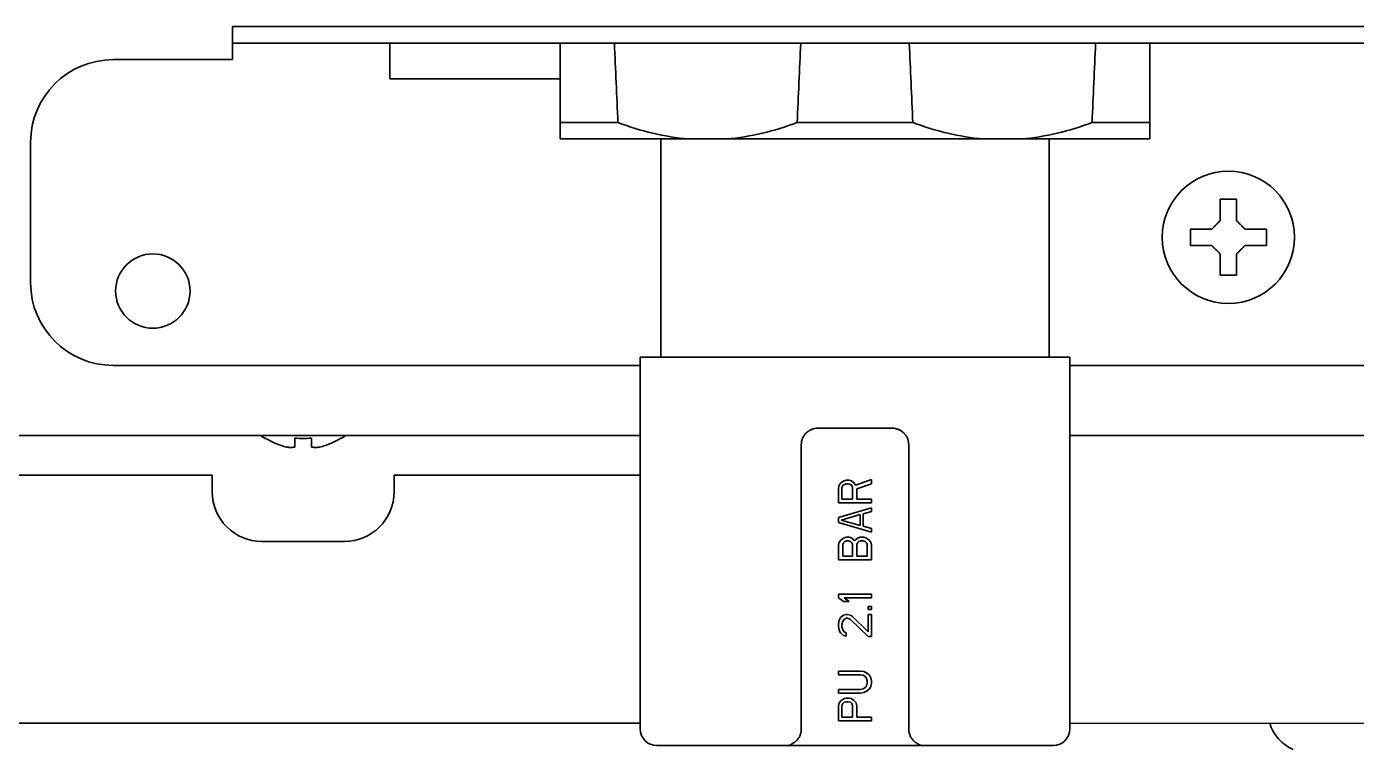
# Model space of a CAD drawing. Extents: x 6327 to 10269, y -393 to 3036.
# Drawn here: x 8597.3 to 8677.8, y 2243.9 to 2287.7 of the extents above; entities that cross this region are included whole.
import ezdxf

# ---------------------------------------------------------------- set-up
doc = ezdxf.new("R2010")
doc.units = 0
doc.header["$LTSCALE"] = 5
doc.layers.add('1', color=7, linetype='CONTINUOUS', true_color=0xffffff)

msp = doc.modelspace()

# ---------------------------------------------------------------- linework, layer by layer
at = {"layer": '1', "color": 7, "linetype": 'Continuous', "lineweight": 35}
for p, q in [((8609.804, 2287.676), (8641.804, 2287.676)), ((8609.804, 2287.676), (8609.804, 2286.676)), ((8641.804, 2287.676), (8660.726, 2287.676)), ((8660.726, 2287.676), (8681.802, 2287.676)), ((8609.804, 2286.676), (8609.804, 2285.676)), ((8641.804, 2286.676), (8609.804, 2286.676)), ((8619.313, 2286.676), (8619.313, 2285.676)), ((8629.623, 2286.676), (8629.623, 2281.876)), ((8641.804, 2286.676), (8660.726, 2286.676)), ((8681.802, 2286.676), (8660.726, 2286.676)), ((8665.323, 2281.876), (8665.323, 2286.676)), ((8602.573, 2285.676), (8609.804, 2285.676)), ((8619.313, 2285.676), (8619.313, 2284.517)), ((8619.313, 2284.517), (8629.623, 2284.517)), ((8629.623, 2281.876), (8633.122, 2281.876)), ((8643.973, 2281.876), (8650.972, 2281.876)), ((8661.823, 2281.876), (8665.323, 2281.876)), ((8597.573, 2280.676), (8597.573, 2272.176)), ((8637.39, 2280.876), (8629.623, 2280.876)), ((8635.723, 2280.876), (8635.723, 2267.676)), ((8639.706, 2280.876), (8637.39, 2280.876)), ((8655.24, 2280.876), (8639.706, 2280.876)), ((8657.556, 2280.876), (8655.24, 2280.876)), ((8665.323, 2280.876), (8657.556, 2280.876)), ((8659.223, 2267.676), (8659.223, 2280.876)), ((8669.573, 2277.226), (8670.073, 2277.226)), ((8670.073, 2277.226), (8670.573, 2277.226)), ((8670.073, 2272.626), (8669.573, 2272.626)), ((8670.573, 2272.626), (8670.073, 2272.626)), ((8634.473, 2267.676), (8634.473, 2245.176)), ((8660.473, 2267.676), (8634.473, 2267.676)), ((8660.473, 2245.176), (8660.473, 2267.676)), ((8602.573, 2267.176), (8634.473, 2267.176)), ((8660.471, 2267.176), (8699.673, 2267.176)), ((8649.723, 2263.376), (8645.223, 2263.376)), ((8634.477, 2262.926), (8430.073, 2262.926)), ((8611.773, 2262.748), (8611.773, 2262.781)), ((8616.373, 2262.781), (8616.373, 2262.748)), ((8699.973, 2262.926), (8660.482, 2262.926)), ((8644.223, 2262.376), (8644.223, 2245.176)), ((8650.723, 2245.176), (8650.723, 2262.376)), ((8608.573, 2260.526), (8463.373, 2260.526)), ((8608.573, 2260.526), (8608.573, 2259.526)), ((8634.476, 2260.526), (8619.573, 2260.526)), ((8619.573, 2260.526), (8619.573, 2259.526)), ((8646.813, 2260.196), (8646.643, 2260.085)), ((8646.941, 2260.233), (8646.813, 2260.196)), ((8647.111, 2260.233), (8646.941, 2260.233)), ((8647.239, 2260.196), (8647.111, 2260.233)), ((8647.409, 2260.085), (8647.239, 2260.196)), ((8648.473, 2260.27), (8647.494, 2259.936)), ((8648.473, 2260.01), (8648.473, 2260.27)), ((8646.515, 2259.936), (8646.473, 2259.75)), ((8646.473, 2259.75), (8646.473, 2258.859)), ((8646.643, 2260.085), (8646.515, 2259.936)), ((8646.686, 2259.788), (8646.728, 2259.899)), ((8646.686, 2259.082), (8646.686, 2259.788)), ((8646.728, 2259.899), (8646.813, 2259.973)), ((8646.813, 2259.973), (8646.941, 2260.01)), ((8646.941, 2260.01), (8647.069, 2260.01)), ((8647.069, 2260.01), (8647.196, 2259.973)), ((8647.196, 2259.973), (8647.281, 2259.899)), ((8647.281, 2259.899), (8647.324, 2259.788)), ((8647.324, 2259.788), (8647.324, 2259.082)), ((8647.494, 2259.936), (8647.409, 2260.085)), ((8647.579, 2259.713), (8648.473, 2260.01)), ((8647.579, 2259.082), (8647.579, 2259.713)), ((8646.473, 2258.859), (8648.473, 2258.859)), ((8648.473, 2258.562), (8646.473, 2257.968)), ((8647.324, 2259.082), (8646.686, 2259.082)), ((8648.473, 2259.082), (8647.579, 2259.082)), ((8648.473, 2258.859), (8648.473, 2259.082)), ((8648.473, 2258.339), (8648.473, 2258.562)), ((8646.473, 2257.968), (8646.473, 2257.671)), ((8646.643, 2257.819), (8647.792, 2258.154)), ((8647.792, 2257.485), (8646.643, 2257.819)), ((8647.792, 2258.154), (8647.792, 2257.485)), ((8647.962, 2258.191), (8648.473, 2258.339)), ((8647.962, 2257.448), (8647.962, 2258.191)), ((8646.473, 2257.671), (8648.473, 2257.077)), ((8648.473, 2257.3), (8647.962, 2257.448)), ((8648.473, 2257.077), (8648.473, 2257.3)), ((8616.573, 2256.526), (8611.573, 2256.526)), ((8646.515, 2256.483), (8646.473, 2256.297)), ((8646.473, 2256.297), (8646.473, 2255.406)), ((8646.643, 2256.631), (8646.515, 2256.483)), ((8646.813, 2256.742), (8646.643, 2256.631)), ((8646.728, 2256.334), (8646.771, 2256.445)), ((8646.728, 2255.628), (8646.728, 2256.334)), ((8646.771, 2256.445), (8646.856, 2256.52)), ((8646.941, 2256.78), (8646.813, 2256.742)), ((8646.856, 2256.52), (8646.984, 2256.557)), ((8647.111, 2256.78), (8646.941, 2256.78)), ((8646.984, 2256.557), (8647.069, 2256.557)), ((8647.069, 2256.557), (8647.196, 2256.52)), ((8647.239, 2256.742), (8647.111, 2256.78)), ((8647.196, 2256.52), (8647.281, 2256.445)), ((8647.409, 2256.631), (8647.239, 2256.742)), ((8647.281, 2256.445), (8647.324, 2256.334)), ((8647.324, 2256.334), (8647.324, 2255.628)), ((8647.452, 2256.557), (8647.409, 2256.631)), ((8647.494, 2256.631), (8647.452, 2256.557)), ((8647.664, 2256.742), (8647.494, 2256.631)), ((8647.579, 2256.334), (8647.622, 2256.445)), ((8647.579, 2255.628), (8647.579, 2256.334)), ((8647.622, 2256.445), (8647.707, 2256.52)), ((8647.792, 2256.78), (8647.664, 2256.742)), ((8647.707, 2256.52), (8647.835, 2256.557)), ((8648.005, 2256.78), (8647.792, 2256.78)), ((8647.835, 2256.557), (8647.962, 2256.557)), ((8647.962, 2256.557), (8648.09, 2256.52)), ((8648.132, 2256.742), (8648.005, 2256.78)), ((8648.09, 2256.52), (8648.175, 2256.445)), ((8648.303, 2256.631), (8648.132, 2256.742)), ((8648.175, 2256.445), (8648.218, 2256.334)), ((8648.218, 2256.334), (8648.218, 2255.628)), ((8648.43, 2256.483), (8648.303, 2256.631)), ((8648.473, 2256.297), (8648.43, 2256.483)), ((8648.473, 2255.406), (8648.473, 2256.297)), ((8646.473, 2255.406), (8648.473, 2255.406)), ((8647.324, 2255.628), (8646.728, 2255.628)), ((8648.218, 2255.628), (8647.579, 2255.628)), ((8648.473, 2253.326), (8646.473, 2253.326)), ((8646.473, 2253.326), (8646.473, 2253.103)), ((8646.473, 2253.103), (8646.771, 2252.88)), ((8646.813, 2253.103), (8648.473, 2253.103)), ((8647.111, 2252.88), (8646.813, 2253.103)), ((8648.473, 2253.103), (8648.473, 2253.326)), ((8646.771, 2252.88), (8647.111, 2252.88)), ((8646.941, 2252.101), (8646.771, 2252.063)), ((8647.026, 2252.101), (8646.941, 2252.101)), ((8647.196, 2252.063), (8647.026, 2252.101)), ((8648.473, 2252.583), (8648.26, 2252.583)), ((8648.26, 2252.583), (8648.26, 2252.398)), ((8648.26, 2252.398), (8648.473, 2252.398)), ((8648.26, 2252.101), (8648.26, 2251.061)), ((8648.473, 2252.101), (8648.26, 2252.101)), ((8648.473, 2252.398), (8648.473, 2252.583)), ((8648.473, 2250.764), (8648.473, 2252.101)), ((8646.515, 2251.766), (8646.473, 2251.544)), ((8646.473, 2251.544), (8646.473, 2251.395)), ((8646.473, 2251.395), (8646.515, 2251.135)), ((8646.601, 2251.915), (8646.515, 2251.766)), ((8646.771, 2252.063), (8646.601, 2251.915)), ((8646.686, 2251.506), (8646.728, 2251.692)), ((8646.686, 2251.358), (8646.686, 2251.506)), ((8646.728, 2251.172), (8646.686, 2251.358)), ((8646.728, 2251.692), (8646.813, 2251.803)), ((8646.813, 2251.803), (8646.941, 2251.878)), ((8646.941, 2251.878), (8647.026, 2251.878)), ((8647.026, 2251.878), (8647.196, 2251.803)), ((8647.324, 2251.989), (8647.196, 2252.063)), ((8647.196, 2251.803), (8648.26, 2250.764)), ((8648.26, 2251.061), (8647.324, 2251.989)), ((8646.515, 2251.135), (8646.601, 2250.986)), ((8646.601, 2250.986), (8646.771, 2250.838)), ((8646.813, 2251.061), (8646.728, 2251.172)), ((8646.771, 2250.838), (8646.941, 2250.801)), ((8646.941, 2250.986), (8646.813, 2251.061)), ((8646.941, 2250.801), (8646.941, 2250.986)), ((8648.26, 2250.764), (8648.473, 2250.764)), ((8646.473, 2248.684), (8646.473, 2248.461)), ((8647.792, 2248.684), (8646.473, 2248.684)), ((8646.473, 2248.461), (8647.792, 2248.461)), ((8648.005, 2248.647), (8647.792, 2248.684)), ((8647.792, 2248.461), (8647.962, 2248.424)), ((8647.962, 2248.424), (8648.09, 2248.35)), ((8648.175, 2248.573), (8648.005, 2248.647)), ((8648.09, 2248.35), (8648.175, 2248.238)), ((8648.345, 2248.424), (8648.175, 2248.573)), ((8648.175, 2248.238), (8648.218, 2248.09)), ((8648.218, 2248.09), (8648.218, 2247.941)), ((8648.43, 2248.276), (8648.345, 2248.424)), ((8648.473, 2248.09), (8648.43, 2248.276)), ((8648.473, 2247.941), (8648.473, 2248.09)), ((8647.792, 2247.57), (8646.473, 2247.57)), ((8646.473, 2247.57), (8646.473, 2247.347)), ((8646.473, 2247.347), (8647.792, 2247.347)), ((8647.962, 2247.607), (8647.792, 2247.57)), ((8647.792, 2247.347), (8648.005, 2247.384)), ((8648.09, 2247.681), (8647.962, 2247.607)), ((8648.005, 2247.384), (8648.175, 2247.459)), ((8648.175, 2247.793), (8648.09, 2247.681)), ((8648.218, 2247.941), (8648.175, 2247.793)), ((8648.175, 2247.459), (8648.345, 2247.607)), ((8648.345, 2247.607), (8648.43, 2247.756)), ((8648.43, 2247.756), (8648.473, 2247.941)), ((8646.515, 2246.753), (8646.473, 2246.567)), ((8646.473, 2246.567), (8646.473, 2245.676)), ((8646.643, 2246.902), (8646.515, 2246.753)), ((8646.813, 2247.013), (8646.643, 2246.902)), ((8646.686, 2246.605), (8646.728, 2246.716)), ((8646.686, 2245.899), (8646.686, 2246.605)), ((8646.728, 2246.716), (8646.813, 2246.79)), ((8646.941, 2247.05), (8646.813, 2247.013)), ((8646.813, 2246.79), (8646.941, 2246.827)), ((8647.111, 2247.05), (8646.941, 2247.05)), ((8646.941, 2246.827), (8647.069, 2246.827)), ((8647.069, 2246.827), (8647.196, 2246.79)), ((8647.239, 2247.013), (8647.111, 2247.05)), ((8647.196, 2246.79), (8647.281, 2246.716)), ((8647.409, 2246.902), (8647.239, 2247.013)), ((8647.281, 2246.716), (8647.324, 2246.605)), ((8647.324, 2246.605), (8647.324, 2245.899)), ((8647.537, 2246.753), (8647.409, 2246.902)), ((8647.579, 2246.567), (8647.537, 2246.753)), ((8647.579, 2245.899), (8647.579, 2246.567)), ((8646.473, 2245.676), (8648.473, 2245.676)), ((8647.324, 2245.899), (8646.686, 2245.899)), ((8648.473, 2245.899), (8647.579, 2245.899)), ((8648.473, 2245.676), (8648.473, 2245.899)), ((8634.476, 2245.526), (8463.373, 2245.526)), ((8697.923, 2245.507), (8660.473, 2245.526)), ((8635.473, 2244.176), (8643.427, 2244.176)), ((8644.719, 2244.176), (8643.427, 2244.176)), ((8650.227, 2244.176), (8644.719, 2244.176)), ((8650.382, 2244.176), (8650.227, 2244.176)), ((8650.382, 2244.176), (8651.528, 2244.176)), ((8651.528, 2244.176), (8659.473, 2244.176))]:
    msp.add_line(p, q, dxfattribs=at)
for centre, radius in [((8670.073, 2274.926), 4), ((8604.973, 2271.676), 2.25)]:
    msp.add_circle(centre, radius, dxfattribs=at)
for centre, radius, start, end in [((8602.573, 2280.676), 5, 90, 180), ((8602.573, 2272.176), 5, 180, 270), ((8614.272, 2266.846), 4.8, 234.7529, 238.62729), ((8613.874, 2266.846), 4.8, 301.37271, 305.2471), ((8611.573, 2259.526), 3, 180, 270), ((8616.573, 2259.526), 3, 270, 0), ((8635.473, 2245.176), 1, 180, 270), ((8659.473, 2245.176), 1, 270.00153, 0), ((8674.968, 2246.244), 2.5, 196.68187, 247.09979)]:
    msp.add_arc(centre, radius, start, end, dxfattribs=at)
for centre, major_axis, start_param, end_param in [((10968.706, 2423.977), (0, 2700.641), 1.621658, 1.623438), ((6308.39, 2423.977), (0, 2700.641), 4.659747, 4.661527), ((10986.556, 2423.977), (0, -2700.641), 4.763251, 4.765031), ((6326.24, 2423.977), (0, -2700.641), 1.518154, 1.519934)]:
    msp.add_ellipse(centre, major_axis=major_axis, ratio=0.866025, start_param=start_param, end_param=end_param, dxfattribs=at)
for points, knots in [([(8629.623, 2281.876), (8629.623, 2281.615), (8629.623, 2281.396), (8629.623, 2281.057), (8629.623, 2280.938), (8629.623, 2280.876)], [0, 0, 0, 0, 0.5, 0.5, 1, 1, 1, 1]), ([(8637.39, 2280.876), (8636.66, 2280.938), (8635.941, 2281.057), (8634.519, 2281.396), (8633.817, 2281.615), (8633.122, 2281.876)], [0, 0, 0, 0, 0.5, 0.5, 1, 1, 1, 1]), ([(8643.973, 2281.876), (8643.279, 2281.615), (8642.577, 2281.396), (8641.155, 2281.057), (8640.435, 2280.938), (8639.706, 2280.876)], [0, 0, 0, 0, 0.5, 0.5, 1, 1, 1, 1]), ([(8655.24, 2280.876), (8654.51, 2280.938), (8653.791, 2281.057), (8652.369, 2281.396), (8651.667, 2281.615), (8650.972, 2281.876)], [0, 0, 0, 0, 0.5, 0.5, 1, 1, 1, 1]), ([(8661.823, 2281.876), (8661.129, 2281.615), (8660.427, 2281.396), (8659.005, 2281.057), (8658.285, 2280.938), (8657.556, 2280.876)], [0, 0, 0, 0, 0.5, 0.5, 1, 1, 1, 1]), ([(8665.323, 2280.876), (8665.323, 2280.938), (8665.323, 2281.057), (8665.323, 2281.396), (8665.323, 2281.615), (8665.323, 2281.876)], [0, 0, 0, 0, 0.5, 0.5, 1, 1, 1, 1]), ([(8670.573, 2277.226), (8670.573, 2277.023), (8670.573, 2276.813), (8670.573, 2276.488), (8670.573, 2276.378), (8670.573, 2276.155), (8670.573, 2276.041), (8670.573, 2275.926)], [0, 0, 0, 0, 0.5, 0.5, 0.75, 0.75, 1, 1, 1, 1]), ([(8667.773, 2275.426), (8667.976, 2275.426), (8668.186, 2275.426), (8668.511, 2275.426), (8668.621, 2275.426), (8668.844, 2275.426), (8668.958, 2275.426), (8669.073, 2275.426)], [0, 0, 0, 0, 0.5, 0.5, 0.75, 0.75, 1, 1, 1, 1]), ([(8669.573, 2272.626), (8669.573, 2272.829), (8669.573, 2273.039), (8669.573, 2273.364), (8669.573, 2273.474), (8669.573, 2273.697), (8669.573, 2273.811), (8669.573, 2273.926)], [0, 0, 0, 0, 0.5, 0.5, 0.75, 0.75, 1, 1, 1, 1]), ([(8672.373, 2274.426), (8672.17, 2274.426), (8671.96, 2274.426), (8671.635, 2274.426), (8671.525, 2274.426), (8671.302, 2274.426), (8671.188, 2274.426), (8671.073, 2274.426)], [0, 0, 0, 0, 0.5, 0.5, 0.75, 0.75, 1, 1, 1, 1]), ([(8645.223, 2263.376), (8645.157, 2263.376), (8645.092, 2263.37), (8645.012, 2263.354), (8644.997, 2263.35), (8644.965, 2263.342), (8644.918, 2263.329), (8644.842, 2263.302), (8644.784, 2263.275), (8644.741, 2263.252), (8644.727, 2263.244), (8644.699, 2263.228), (8644.685, 2263.219), (8644.617, 2263.174), (8644.566, 2263.133), (8644.497, 2263.065), (8644.475, 2263.041), (8644.444, 2263.003), (8644.434, 2262.99), (8644.414, 2262.964), (8644.404, 2262.951), (8644.358, 2262.883), (8644.327, 2262.825), (8644.295, 2262.749), (8644.289, 2262.734), (8644.278, 2262.703), (8644.272, 2262.687), (8644.257, 2262.639), (8644.249, 2262.607), (8644.23, 2262.509), (8644.223, 2262.443), (8644.223, 2262.376)], [0, 0, 0, 0, 0.125, 0.125, 0.15625, 0.15625, 0.1875, 0.25, 0.3125, 0.3125, 0.34375, 0.34375, 0.375, 0.375, 0.5, 0.5, 0.5625, 0.5625, 0.59375, 0.59375, 0.625, 0.625, 0.75, 0.75, 0.78125, 0.78125, 0.8125, 0.8125, 0.875, 0.875, 1, 1, 1, 1]), ([(8650.723, 2262.376), (8650.723, 2262.443), (8650.716, 2262.51), (8650.699, 2262.592), (8650.696, 2262.608), (8650.687, 2262.64), (8650.674, 2262.688), (8650.646, 2262.766), (8650.617, 2262.825), (8650.586, 2262.883), (8650.568, 2262.911), (8650.513, 2262.993), (8650.471, 2263.043), (8650.402, 2263.111), (8650.377, 2263.133), (8650.327, 2263.174), (8650.3, 2263.193), (8650.219, 2263.247), (8650.163, 2263.277), (8650.088, 2263.307), (8650.072, 2263.313), (8650.042, 2263.324), (8650.026, 2263.329), (8649.98, 2263.343), (8649.948, 2263.351), (8649.853, 2263.37), (8649.789, 2263.376), (8649.723, 2263.376)], [0, 0, 0, 0, 0.125, 0.125, 0.15625, 0.15625, 0.1875, 0.25, 0.3125, 0.3125, 0.375, 0.375, 0.5, 0.5, 0.5625, 0.5625, 0.625, 0.625, 0.75, 0.75, 0.78125, 0.78125, 0.8125, 0.8125, 0.875, 0.875, 1, 1, 1, 1]), ([(8611.773, 2262.781), (8611.976, 2262.657), (8612.186, 2262.549), (8612.511, 2262.411), (8612.621, 2262.369), (8612.844, 2262.293), (8612.958, 2262.26), (8613.073, 2262.23)], [0, 0, 0, 0, 0.5, 0.5, 0.75, 0.75, 1, 1, 1, 1]), ([(8614.573, 2262.781), (8614.573, 2262.657), (8614.573, 2262.549), (8614.573, 2262.411), (8614.573, 2262.369), (8614.573, 2262.293), (8614.573, 2262.26), (8614.573, 2262.23)], [0, 0, 0, 0, 0.5, 0.5, 0.75, 0.75, 1, 1, 1, 1]), ([(8644.144, 2244.787), (8644.158, 2244.819), (8644.169, 2244.851), (8644.189, 2244.915), (8644.197, 2244.948), (8644.21, 2245.012), (8644.215, 2245.045), (8644.22, 2245.094), (8644.221, 2245.11), (8644.222, 2245.135), (8644.222, 2245.143), (8644.223, 2245.16), (8644.223, 2245.168), (8644.223, 2245.176)], [0, 0, 0, 0, 0.25, 0.25, 0.5, 0.5, 0.75, 0.75, 0.875, 0.875, 0.9375, 0.9375, 1, 1, 1, 1]), ([(8650.802, 2244.787), (8650.788, 2244.819), (8650.777, 2244.851), (8650.757, 2244.915), (8650.749, 2244.947), (8650.736, 2245.012), (8650.731, 2245.045), (8650.725, 2245.11), (8650.723, 2245.143), (8650.723, 2245.176)], [0, 0, 0, 0, 0.25, 0.25, 0.5, 0.5, 0.75, 0.75, 1, 1, 1, 1]), ([(8643.755, 2244.329), (8643.792, 2244.353), (8643.829, 2244.379), (8643.9, 2244.439), (8643.935, 2244.472), (8643.985, 2244.528), (8644.002, 2244.548), (8644.034, 2244.59), (8644.049, 2244.612), (8644.094, 2244.681), (8644.121, 2244.732), (8644.144, 2244.787)], [0, 0, 0, 0, 0.25, 0.25, 0.5, 0.5, 0.625, 0.625, 0.75, 0.75, 1, 1, 1, 1]), ([(8650.802, 2244.787), (8650.813, 2244.76), (8650.826, 2244.733), (8650.853, 2244.683), (8650.867, 2244.659), (8650.896, 2244.613), (8650.911, 2244.591), (8650.943, 2244.55), (8650.959, 2244.53), (8650.993, 2244.492), (8651.01, 2244.474), (8651.045, 2244.44), (8651.063, 2244.425), (8651.117, 2244.379), (8651.154, 2244.353), (8651.191, 2244.329)], [0, 0, 0, 0, 0.125, 0.125, 0.25, 0.25, 0.375, 0.375, 0.5, 0.5, 0.625, 0.625, 0.75, 0.75, 1, 1, 1, 1]), ([(8651.191, 2244.329), (8651.22, 2244.311), (8651.274, 2244.277), (8651.347, 2244.234), (8651.412, 2244.201), (8651.469, 2244.181), (8651.503, 2244.176), (8651.518, 2244.176), (8651.518, 2244.176), (8651.518, 2244.176)], [0, 0, 0, 0, 0.199998, 0.399997, 0.599995, 0.799994, 0.999992, 0.999992, 1, 1, 1, 1])]:
    msp.add_open_spline(points, degree=3, knots=knots, dxfattribs=at)
for points in [[(8669.573, 2275.926), (8669.573, 2275.98), (8669.573, 2276.089), (8669.573, 2276.25), (8669.573, 2276.409), (8669.573, 2276.564), (8669.573, 2276.716), (8669.573, 2276.873), (8669.573, 2277.039), (8669.573, 2277.162), (8669.573, 2277.226)], [(8669.073, 2275.426), (8669.099, 2275.452), (8669.15, 2275.503), (8669.224, 2275.577), (8669.296, 2275.649), (8669.366, 2275.719), (8669.435, 2275.788), (8669.504, 2275.857), (8669.55, 2275.903), (8669.573, 2275.926)], [(8670.573, 2275.926), (8670.597, 2275.902), (8670.644, 2275.855), (8670.715, 2275.784), (8670.787, 2275.712), (8670.858, 2275.641), (8670.93, 2275.569), (8671.001, 2275.498), (8671.049, 2275.45), (8671.073, 2275.426)], [(8667.773, 2274.426), (8667.773, 2274.593), (8667.773, 2274.926), (8667.773, 2275.259), (8667.773, 2275.426)], [(8671.073, 2275.426), (8671.127, 2275.426), (8671.235, 2275.426), (8671.397, 2275.426), (8671.556, 2275.426), (8671.711, 2275.426), (8671.863, 2275.426), (8672.019, 2275.426), (8672.186, 2275.426), (8672.309, 2275.426), (8672.373, 2275.426)], [(8672.373, 2275.426), (8672.373, 2275.259), (8672.373, 2274.926), (8672.373, 2274.593), (8672.373, 2274.426)], [(8669.073, 2274.426), (8669.019, 2274.426), (8668.911, 2274.426), (8668.749, 2274.426), (8668.59, 2274.426), (8668.435, 2274.426), (8668.283, 2274.426), (8668.126, 2274.426), (8667.96, 2274.426), (8667.837, 2274.426), (8667.773, 2274.426)], [(8669.573, 2273.926), (8669.549, 2273.95), (8669.502, 2273.997), (8669.43, 2274.069), (8669.359, 2274.14), (8669.287, 2274.212), (8669.216, 2274.283), (8669.144, 2274.355), (8669.097, 2274.402), (8669.073, 2274.426)], [(8671.073, 2274.426), (8671.047, 2274.4), (8670.996, 2274.349), (8670.922, 2274.275), (8670.85, 2274.203), (8670.78, 2274.133), (8670.711, 2274.064), (8670.642, 2273.995), (8670.596, 2273.949), (8670.573, 2273.926)], [(8670.573, 2273.926), (8670.573, 2273.872), (8670.573, 2273.764), (8670.573, 2273.602), (8670.573, 2273.443), (8670.573, 2273.288), (8670.573, 2273.136), (8670.573, 2272.98), (8670.573, 2272.813), (8670.573, 2272.69), (8670.573, 2272.626)], [(8613.573, 2262.23), (8613.573, 2262.244), (8613.573, 2262.274), (8613.573, 2262.325), (8613.573, 2262.381), (8613.573, 2262.442), (8613.573, 2262.508), (8613.573, 2262.583), (8613.573, 2262.67), (8613.573, 2262.742), (8613.573, 2262.781)], [(8613.573, 2262.781), (8613.74, 2262.759), (8614.073, 2262.737), (8614.406, 2262.759), (8614.573, 2262.781)], [(8615.073, 2262.23), (8615.127, 2262.244), (8615.235, 2262.274), (8615.397, 2262.325), (8615.556, 2262.381), (8615.711, 2262.442), (8615.863, 2262.508), (8616.019, 2262.583), (8616.186, 2262.67), (8616.309, 2262.742), (8616.373, 2262.781)], [(8613.073, 2262.23), (8613.097, 2262.227), (8613.144, 2262.222), (8613.215, 2262.217), (8613.287, 2262.214), (8613.358, 2262.214), (8613.43, 2262.217), (8613.501, 2262.222), (8613.549, 2262.227), (8613.573, 2262.23)], [(8614.573, 2262.23), (8614.599, 2262.227), (8614.65, 2262.221), (8614.724, 2262.216), (8614.796, 2262.214), (8614.866, 2262.214), (8614.935, 2262.217), (8615.004, 2262.222), (8615.05, 2262.227), (8615.073, 2262.23)], [(8643.427, 2244.176), (8643.456, 2244.176), (8643.518, 2244.192), (8643.627, 2244.249), (8643.71, 2244.301), (8643.755, 2244.329)]]:
    msp.add_open_spline(points, degree=3, dxfattribs=at)

doc.saveas('drawing.dxf')
